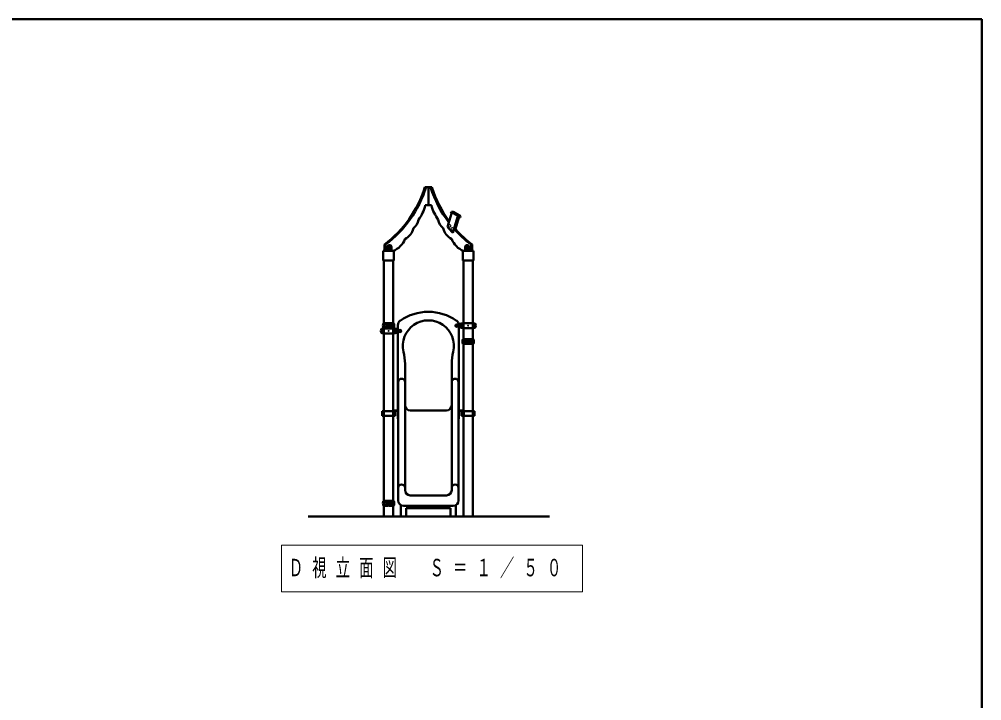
# Model space of a CAD drawing. Units: millimetres on the paper. Extents: x -365 to 0, y -594 to 257.
# Drawn here: x -181.6 to 0, y -168.5 to -40 of the extents above; entities that cross this region are included whole.
import ezdxf

# ---------------------------------------------------------------- set-up
doc = ezdxf.new("R2010")
doc.units = ezdxf.units.MM
doc.linetypes.add('USER1', pattern=[4.5, 2.5, -2])
doc.layers.add('LY_1', color=140, linetype='Continuous', lineweight=50)
doc.styles.add('ＭＳ ゴシック', font='')
doc.styles.get('ＭＳ ゴシック').set_extended_font_data('MS Gothic')

msp = doc.modelspace()

# ---------------------------------------------------------------- linework, layer by layer
at = {"layer": 'LY_1', "color": 7}
for p, q in [((0, -40), (-365, -40)), ((0, -297), (0, -40)), ((-81.542, -133.773), (-127.064, -133.773))]:
    msp.add_line(p, q, dxfattribs=at)
at = {"layer": 'LY_1'}
for p, q in [((-105.061, -71.683), (-104.402, -71.683)), ((-104.402, -75.083), (-104.402, -71.683)), ((-103.743, -71.683), (-104.402, -71.683)), ((-104.975, -75.083), (-104.402, -75.083)), ((-103.829, -75.083), (-104.402, -75.083)), ((-100.758, -79.137), (-100.005, -76.645)), ((-100.136, -76.566), (-100.053, -76.29)), ((-100.005, -76.645), (-100.136, -76.566)), ((-98.687, -77.113), (-100.053, -76.29)), ((-99.701, -76.29), (-100.053, -76.29)), ((-99.769, -80.294), (-98.873, -77.328)), ((-98.335, -77.113), (-99.701, -76.29)), ((-99.31, -79.528), (-98.664, -77.389)), ((-98.77, -77.389), (-98.873, -77.328)), ((-98.77, -77.389), (-98.687, -77.113)), ((-98.418, -77.389), (-98.77, -77.389)), ((-98.335, -77.113), (-98.687, -77.113)), ((-98.418, -77.389), (-98.335, -77.113)), ((-99.31, -79.528), (-99.537, -79.528)), ((-112.69, -83.683), (-112.69, -82.493)), ((-112.463, -83.683), (-112.463, -82.493)), ((-112.121, -83.683), (-112.121, -83.083)), ((-112.036, -83.683), (-112.036, -83.083)), ((-111.768, -82.583), (-111.683, -82.583)), ((-111.329, -83.683), (-111.329, -83.083)), ((-97.475, -83.683), (-97.475, -83.083)), ((-97.036, -82.583), (-97.121, -82.583)), ((-96.768, -83.683), (-96.768, -83.083)), ((-96.683, -83.683), (-96.683, -83.083)), ((-96.341, -83.683), (-96.341, -82.493)), ((-96.114, -83.683), (-96.114, -82.493)), ((-110.886, -83.683), (-112.919, -83.683)), ((-112.918, -85.483), (-112.918, -83.683)), ((-110.886, -85.483), (-110.886, -83.683)), ((-95.886, -83.683), (-97.919, -83.683)), ((-97.918, -85.483), (-97.918, -83.683)), ((-95.886, -85.483), (-95.886, -83.683)), ((-110.886, -85.483), (-112.918, -85.483)), ((-112.793, -133.773), (-112.793, -85.483)), ((-111.011, -133.773), (-111.011, -85.483)), ((-95.886, -85.483), (-97.918, -85.483)), ((-97.793, -133.773), (-97.793, -85.483)), ((-96.011, -133.773), (-96.011, -85.483)), ((-112.824, -97.323), (-111.972, -97.323)), ((-112.227, -97.587), (-112.267, -97.586)), ((-112.227, -97.959), (-112.267, -97.96)), ((-112.227, -97.773), (-112.227, -97.343)), ((-112.227, -97.773), (-112.227, -98.203)), ((-111.932, -97.363), (-111.932, -98.183)), ((-111.872, -97.363), (-111.872, -98.183)), ((-110.98, -97.323), (-111.832, -97.323)), ((-111.577, -97.773), (-111.577, -97.343)), ((-111.577, -97.587), (-111.537, -97.586)), ((-111.577, -97.773), (-111.577, -98.203)), ((-111.577, -97.959), (-111.537, -97.96)), ((-110.152, -115.373), (-110.152, -97.656)), ((-99.172, -97.727), (-99.092, -97.681)), ((-99.172, -97.727), (-99.172, -97.819)), ((-99.172, -97.819), (-99.092, -97.865)), ((-99.092, -97.681), (-99.012, -97.727)), ((-99.092, -97.865), (-99.012, -97.819)), ((-99.012, -97.727), (-99.012, -97.819)), ((-97.822, -97.323), (-98.686, -97.399)), ((-98.652, -115.373), (-98.652, -97.656)), ((-95.982, -97.323), (-97.822, -97.323)), ((-95.982, -97.323), (-95.666, -97.351)), ((-112.822, -98.323), (-113.137, -98.351)), ((-112.822, -99.223), (-113.137, -99.195)), ((-112.822, -98.223), (-111.972, -98.223)), ((-112.822, -98.323), (-110.981, -98.323)), ((-112.822, -99.223), (-110.981, -99.223)), ((-110.98, -98.223), (-111.832, -98.223)), ((-110.982, -98.323), (-110.152, -98.396)), ((-110.982, -99.223), (-110.152, -99.15)), ((-109.792, -98.727), (-109.712, -98.681)), ((-109.792, -98.727), (-109.792, -98.819)), ((-109.792, -98.819), (-109.712, -98.865)), ((-109.712, -98.681), (-109.632, -98.727)), ((-109.712, -98.865), (-109.632, -98.819)), ((-109.632, -98.727), (-109.632, -98.819)), ((-97.822, -98.223), (-98.652, -98.15)), ((-95.982, -98.223), (-97.822, -98.223)), ((-95.982, -98.223), (-95.666, -98.195)), ((-97.824, -100.323), (-96.972, -100.323)), ((-97.822, -101.223), (-96.972, -101.223)), ((-97.227, -100.587), (-97.267, -100.586)), ((-97.227, -100.959), (-97.267, -100.96)), ((-97.227, -100.773), (-97.227, -100.343)), ((-97.227, -100.773), (-97.227, -101.203)), ((-96.932, -100.363), (-96.932, -101.183)), ((-96.872, -100.363), (-96.872, -101.183)), ((-95.98, -100.323), (-96.832, -100.323)), ((-95.98, -101.223), (-96.832, -101.223)), ((-96.577, -100.773), (-96.577, -100.343)), ((-96.577, -100.587), (-96.537, -100.586)), ((-96.577, -100.773), (-96.577, -101.203)), ((-96.577, -100.959), (-96.537, -100.96)), ((-108.802, -112.773), (-108.802, -104.991)), ((-100.002, -112.773), (-100.002, -104.991)), ((-110.102, -108.423), (-110.102, -130.734)), ((-108.802, -128.773), (-108.802, -108.423)), ((-100.002, -128.773), (-100.002, -108.423)), ((-98.702, -108.423), (-98.702, -130.734)), ((-113.138, -113.893), (-113.138, -114.793)), ((-110.666, -113.893), (-113.138, -113.893)), ((-112.972, -113.893), (-112.972, -114.793)), ((-111.067, -113.893), (-111.067, -114.793)), ((-111.011, -113.773), (-110.152, -113.773)), ((-111.011, -113.819), (-110.152, -113.819)), ((-110.88, -113.893), (-110.88, -114.793)), ((-110.821, -113.893), (-110.821, -114.793)), ((-110.666, -113.893), (-110.666, -114.793)), ((-107.802, -113.773), (-101.002, -113.773)), ((-97.793, -113.773), (-98.652, -113.773)), ((-97.793, -113.819), (-98.652, -113.819)), ((-98.138, -113.893), (-98.138, -114.793)), ((-98.138, -113.893), (-95.666, -113.893)), ((-97.983, -113.893), (-97.983, -114.793)), ((-97.924, -113.893), (-97.924, -114.793)), ((-97.736, -113.893), (-97.736, -114.793)), ((-95.832, -113.893), (-95.832, -114.793)), ((-95.666, -113.893), (-95.666, -114.793)), ((-110.666, -114.793), (-113.138, -114.793)), ((-98.138, -114.793), (-95.666, -114.793)), ((-107.802, -129.773), (-101.002, -129.773)), ((-112.824, -130.823), (-111.972, -130.823)), ((-112.822, -131.723), (-111.972, -131.723)), ((-112.227, -131.087), (-112.267, -131.086)), ((-112.227, -131.459), (-112.267, -131.46)), ((-112.227, -131.273), (-112.227, -130.843)), ((-112.227, -131.273), (-112.227, -131.703)), ((-111.932, -130.863), (-111.932, -131.683)), ((-111.872, -130.863), (-111.872, -131.683)), ((-110.98, -130.823), (-111.832, -130.823)), ((-110.98, -131.723), (-111.832, -131.723)), ((-111.577, -131.273), (-111.577, -130.843)), ((-111.577, -131.087), (-111.537, -131.086)), ((-111.577, -131.273), (-111.577, -131.703)), ((-111.577, -131.459), (-111.537, -131.46)), ((-109.602, -131.6), (-109.602, -133.773)), ((-109.102, -131.734), (-99.702, -131.734)), ((-108.602, -132.173), (-100.202, -132.173)), ((-108.602, -132.173), (-108.602, -133.773)), ((-100.202, -132.173), (-100.202, -133.773)), ((-99.202, -131.6), (-99.202, -133.773))]:
    msp.add_line(p, q, dxfattribs=at)
at = {"layer": 'LY_1', "color": 7, "lineweight": 13}
for p, q in [((-97.867, -97.588), (-98.237, -97.588)), ((-98.237, -97.958), (-98.237, -97.588)), ((-97.867, -97.958), (-98.237, -97.958)), ((-95.937, -97.588), (-95.567, -97.588)), ((-95.937, -97.958), (-95.567, -97.958)), ((-95.567, -97.958), (-95.567, -97.588)), ((-112.867, -98.588), (-113.237, -98.588)), ((-113.237, -98.958), (-113.237, -98.588)), ((-112.867, -98.958), (-113.237, -98.958)), ((-110.937, -98.588), (-110.567, -98.588)), ((-110.937, -98.958), (-110.567, -98.958)), ((-110.567, -98.958), (-110.567, -98.588)), ((-132.133, -139.182), (-132.133, -147.982)), ((-75.333, -139.182), (-132.133, -139.182)), ((-75.333, -147.982), (-75.333, -139.182)), ((-132.133, -147.982), (-75.333, -147.982))]:
    msp.add_line(p, q, dxfattribs=at)
for points in [[(-100.357, -78.707), (-100.373, -78.708), (-100.388, -78.71), (-100.403, -78.715), (-100.418, -78.722), (-100.432, -78.73), (-100.446, -78.74), (-100.459, -78.752), (-100.471, -78.765), (-100.482, -78.78), (-100.493, -78.796), (-100.502, -78.813), (-100.51, -78.832), (-100.518, -78.851), (-100.524, -78.871), (-100.528, -78.892), (-100.531, -78.913), (-100.534, -78.935), (-100.534, -78.957), (-100.534, -78.978), (-100.531, -79), (-100.528, -79.021), (-100.524, -79.042), (-100.518, -79.062), (-100.51, -79.082), (-100.502, -79.1), (-100.493, -79.117), (-100.482, -79.133), (-100.471, -79.148), (-100.459, -79.161), (-100.446, -79.173), (-100.432, -79.183), (-100.418, -79.192), (-100.403, -79.198), (-100.388, -79.203), (-100.373, -79.206), (-100.357, -79.207), (-100.342, -79.206), (-100.327, -79.203), (-100.312, -79.198), (-100.297, -79.192), (-100.283, -79.183), (-100.269, -79.173), (-100.256, -79.161), (-100.244, -79.148), (-100.232, -79.133), (-100.222, -79.117), (-100.213, -79.1), (-100.204, -79.082), (-100.197, -79.062), (-100.191, -79.042), (-100.187, -79.021), (-100.183, -79), (-100.181, -78.978), (-100.181, -78.957), (-100.181, -78.935), (-100.183, -78.913), (-100.187, -78.892), (-100.191, -78.871), (-100.197, -78.851), (-100.204, -78.832), (-100.213, -78.813), (-100.222, -78.796), (-100.232, -78.78), (-100.244, -78.765), (-100.256, -78.752), (-100.269, -78.74), (-100.283, -78.73), (-100.297, -78.722), (-100.312, -78.715), (-100.327, -78.71), (-100.342, -78.708)], [(-99.911, -79.264), (-99.926, -79.265), (-99.941, -79.268), (-99.956, -79.273), (-99.971, -79.279), (-99.985, -79.287), (-99.999, -79.298), (-100.012, -79.309), (-100.024, -79.323), (-100.036, -79.337), (-100.046, -79.353), (-100.055, -79.371), (-100.064, -79.389), (-100.071, -79.408), (-100.077, -79.429), (-100.081, -79.449), (-100.085, -79.471), (-100.087, -79.492), (-100.087, -79.514), (-100.087, -79.536), (-100.085, -79.557), (-100.081, -79.579), (-100.077, -79.6), (-100.071, -79.62), (-100.064, -79.639), (-100.055, -79.657), (-100.046, -79.675), (-100.036, -79.691), (-100.024, -79.706), (-100.012, -79.719), (-99.999, -79.731), (-99.985, -79.741), (-99.971, -79.749), (-99.956, -79.756), (-99.941, -79.76), (-99.926, -79.763), (-99.911, -79.764), (-99.895, -79.763), (-99.88, -79.76), (-99.865, -79.756), (-99.85, -79.749), (-99.836, -79.741), (-99.822, -79.731), (-99.809, -79.719), (-99.797, -79.706), (-99.786, -79.691), (-99.775, -79.675), (-99.766, -79.657), (-99.757, -79.639), (-99.75, -79.62), (-99.744, -79.6), (-99.74, -79.579), (-99.736, -79.557), (-99.734, -79.536), (-99.734, -79.514), (-99.734, -79.492), (-99.736, -79.471), (-99.74, -79.449), (-99.744, -79.429), (-99.75, -79.408), (-99.757, -79.389), (-99.766, -79.371), (-99.775, -79.353), (-99.786, -79.337), (-99.797, -79.323), (-99.809, -79.309), (-99.822, -79.298), (-99.836, -79.287), (-99.85, -79.279), (-99.865, -79.273), (-99.88, -79.268), (-99.895, -79.265)]]:
    msp.add_lwpolyline(points, close=True, dxfattribs=at)
at = {"layer": 'LY_1'}
for points in [[(-111.768, -82.583), (-111.823, -82.589), (-111.877, -82.607), (-111.928, -82.637), (-111.976, -82.678), (-112.018, -82.729), (-112.054, -82.789), (-112.083, -82.856), (-112.104, -82.928), (-112.117, -83.005), (-112.121, -83.083)], [(-111.329, -83.083), (-111.332, -83.018), (-111.341, -82.954), (-111.356, -82.892), (-111.377, -82.833), (-111.402, -82.779), (-111.433, -82.729), (-111.468, -82.686), (-111.506, -82.65), (-111.548, -82.621), (-111.591, -82.6), (-111.637, -82.587), (-111.683, -82.583), (-111.729, -82.587), (-111.774, -82.6), (-111.818, -82.621), (-111.86, -82.65), (-111.898, -82.686), (-111.933, -82.729), (-111.963, -82.779), (-111.989, -82.833), (-112.009, -82.892), (-112.024, -82.954), (-112.033, -83.018), (-112.036, -83.083)], [(-97.475, -83.083), (-97.472, -83.018), (-97.463, -82.954), (-97.448, -82.892), (-97.427, -82.833), (-97.402, -82.779), (-97.371, -82.729), (-97.336, -82.686), (-97.298, -82.65), (-97.257, -82.621), (-97.213, -82.6), (-97.167, -82.587), (-97.121, -82.583), (-97.075, -82.587), (-97.03, -82.6), (-96.986, -82.621), (-96.944, -82.65), (-96.906, -82.686), (-96.871, -82.729), (-96.841, -82.779), (-96.815, -82.833), (-96.795, -82.892), (-96.78, -82.954), (-96.771, -83.018), (-96.768, -83.083)], [(-97.036, -82.583), (-96.995, -82.586), (-96.954, -82.597), (-96.914, -82.614), (-96.876, -82.637), (-96.84, -82.667), (-96.807, -82.703), (-96.777, -82.744), (-96.75, -82.789), (-96.728, -82.839), (-96.71, -82.892), (-96.696, -82.947), (-96.687, -83.005), (-96.684, -83.044), (-96.683, -83.083)]]:
    msp.add_lwpolyline(points, dxfattribs=at)
for points in [[(-111.683, -82.883), (-111.695, -82.884), (-111.707, -82.886), (-111.719, -82.89), (-111.731, -82.895), (-111.743, -82.902), (-111.754, -82.91), (-111.764, -82.919), (-111.774, -82.93), (-111.783, -82.942), (-111.791, -82.954), (-111.799, -82.968), (-111.805, -82.983), (-111.811, -82.998), (-111.816, -83.015), (-111.819, -83.031), (-111.822, -83.048), (-111.824, -83.066), (-111.824, -83.083), (-111.824, -83.1), (-111.822, -83.118), (-111.819, -83.135), (-111.816, -83.151), (-111.811, -83.167), (-111.805, -83.183), (-111.799, -83.198), (-111.791, -83.212), (-111.783, -83.224), (-111.774, -83.236), (-111.764, -83.247), (-111.754, -83.256), (-111.743, -83.264), (-111.731, -83.271), (-111.719, -83.276), (-111.707, -83.28), (-111.695, -83.282), (-111.683, -83.283), (-111.671, -83.282), (-111.658, -83.28), (-111.646, -83.276), (-111.634, -83.271), (-111.623, -83.264), (-111.612, -83.256), (-111.602, -83.247), (-111.592, -83.236), (-111.583, -83.224), (-111.575, -83.212), (-111.567, -83.198), (-111.56, -83.183), (-111.555, -83.167), (-111.55, -83.151), (-111.546, -83.135), (-111.544, -83.118), (-111.542, -83.1), (-111.541, -83.083), (-111.542, -83.066), (-111.544, -83.048), (-111.546, -83.031), (-111.55, -83.015), (-111.555, -82.998), (-111.56, -82.983), (-111.567, -82.968), (-111.575, -82.954), (-111.583, -82.942), (-111.592, -82.93), (-111.602, -82.919), (-111.612, -82.91), (-111.623, -82.902), (-111.634, -82.895), (-111.646, -82.89), (-111.658, -82.886), (-111.671, -82.884)], [(-111.683, -82.883), (-111.695, -82.884), (-111.707, -82.886), (-111.719, -82.89), (-111.731, -82.895), (-111.743, -82.902), (-111.754, -82.91), (-111.764, -82.919), (-111.774, -82.93), (-111.783, -82.942), (-111.791, -82.954), (-111.799, -82.968), (-111.805, -82.983), (-111.811, -82.998), (-111.816, -83.015), (-111.819, -83.031), (-111.822, -83.048), (-111.824, -83.066), (-111.824, -83.083), (-111.824, -83.1), (-111.822, -83.118), (-111.819, -83.135), (-111.816, -83.151), (-111.811, -83.167), (-111.805, -83.183), (-111.799, -83.198), (-111.791, -83.212), (-111.783, -83.224), (-111.774, -83.236), (-111.764, -83.247), (-111.754, -83.256), (-111.743, -83.264), (-111.731, -83.271), (-111.719, -83.276), (-111.707, -83.28), (-111.695, -83.282), (-111.683, -83.283), (-111.671, -83.282), (-111.658, -83.28), (-111.646, -83.276), (-111.634, -83.271), (-111.623, -83.264), (-111.612, -83.256), (-111.602, -83.247), (-111.592, -83.236), (-111.583, -83.224), (-111.575, -83.212), (-111.567, -83.198), (-111.56, -83.183), (-111.555, -83.167), (-111.55, -83.151), (-111.546, -83.135), (-111.544, -83.118), (-111.542, -83.1), (-111.541, -83.083), (-111.542, -83.066), (-111.544, -83.048), (-111.546, -83.031), (-111.55, -83.015), (-111.555, -82.998), (-111.56, -82.983), (-111.567, -82.968), (-111.575, -82.954), (-111.583, -82.942), (-111.592, -82.93), (-111.602, -82.919), (-111.612, -82.91), (-111.623, -82.902), (-111.634, -82.895), (-111.646, -82.89), (-111.658, -82.886), (-111.671, -82.884)], [(-97.121, -82.883), (-97.134, -82.884), (-97.146, -82.886), (-97.158, -82.89), (-97.17, -82.895), (-97.181, -82.902), (-97.192, -82.91), (-97.202, -82.919), (-97.212, -82.93), (-97.221, -82.942), (-97.23, -82.954), (-97.237, -82.968), (-97.244, -82.983), (-97.249, -82.998), (-97.254, -83.015), (-97.258, -83.031), (-97.261, -83.048), (-97.262, -83.066), (-97.263, -83.083), (-97.262, -83.1), (-97.261, -83.118), (-97.258, -83.135), (-97.254, -83.151), (-97.249, -83.167), (-97.244, -83.183), (-97.237, -83.198), (-97.23, -83.212), (-97.221, -83.224), (-97.212, -83.236), (-97.202, -83.247), (-97.192, -83.256), (-97.181, -83.264), (-97.17, -83.271), (-97.158, -83.276), (-97.146, -83.28), (-97.134, -83.282), (-97.121, -83.283), (-97.109, -83.282), (-97.097, -83.28), (-97.085, -83.276), (-97.073, -83.271), (-97.061, -83.264), (-97.051, -83.256), (-97.04, -83.247), (-97.03, -83.236), (-97.021, -83.224), (-97.013, -83.212), (-97.005, -83.198), (-96.999, -83.183), (-96.993, -83.167), (-96.988, -83.151), (-96.985, -83.135), (-96.982, -83.118), (-96.98, -83.1), (-96.98, -83.083), (-96.98, -83.066), (-96.982, -83.048), (-96.985, -83.031), (-96.988, -83.015), (-96.993, -82.998), (-96.999, -82.983), (-97.005, -82.968), (-97.013, -82.954), (-97.021, -82.942), (-97.03, -82.93), (-97.04, -82.919), (-97.051, -82.91), (-97.061, -82.902), (-97.073, -82.895), (-97.085, -82.89), (-97.097, -82.886), (-97.109, -82.884)]]:
    msp.add_lwpolyline(points, close=True, dxfattribs=at)
at = {"layer": 'LY_1', "color": 7, "lineweight": 13}
for centre, radius in [((-99.092, -97.773), 0.24), ((-99.092, -97.773), 0.11), ((-98.052, -97.773), 0.185), ((-98.052, -97.773), 0.1), ((-96.902, -97.773), 0.1), ((-95.752, -97.773), 0.185), ((-95.752, -97.773), 0.1), ((-113.052, -98.773), 0.185), ((-113.052, -98.773), 0.1), ((-111.902, -98.773), 0.1), ((-110.752, -98.773), 0.185), ((-110.752, -98.773), 0.1), ((-109.712, -98.773), 0.24), ((-109.712, -98.773), 0.11)]:
    msp.add_circle(centre, radius, dxfattribs=at)
at = {"layer": 'LY_1'}
for centre in [(-99.092, -97.773), (-109.712, -98.773)]:
    msp.add_circle(centre, 0.21, dxfattribs=at)
at = {"layer": 'LY_1', "color": 7, "linetype": 'USER1', "lineweight": 13}
for centre in [(-99.092, -97.773), (-109.712, -98.773)]:
    msp.add_circle(centre, 0.125, dxfattribs=at)
at = {"layer": 'LY_1'}
for centre, radius, start, end in [((-125.835, -65.118), 21.787, 307.10833, 342.46195), ((-125.608, -65.118), 21.787, 307.10833, 342.46195), ((-83.196, -65.118), 21.787, 197.53805, 217.35039), ((-82.969, -65.118), 21.787, 197.53805, 216.64135), ((-112.719, -73.082), 7.999, 323.79379, 345.51227), ((-96.085, -73.082), 7.999, 194.48773, 216.20621), ((-108.621, -77.501), 2.376, 306.21633, 352.61079), ((-100.183, -77.501), 2.376, 187.38921, 233.78367), ((-110.04, -78.828), 2.884, 295.24241, 348.19668), ((-98.764, -78.828), 2.884, 191.80332, 244.75759), ((-83.196, -65.118), 22.471, 218.60105, 222.48228), ((-83.196, -65.118), 21.787, 221.40718, 232.89167), ((-82.969, -65.118), 21.787, 221.40718, 232.89167), ((-112.421, -80.077), 3.857, 290.82289, 339.37534), ((-96.384, -80.077), 3.857, 200.62466, 249.17711), ((-104.402, -104.519), 9.346, 55.31079, 124.68922), ((-111.85, -97.773), 1.122, 159.19706, 200.80294), ((-112.824, -97.403), 0.08, 90, 159.19706), ((-112.273, -97.773), 0.187, 88, 272), ((-112.207, -97.343), 0.02, 90, 180), ((-111.972, -97.363), 0.04, 0, 90), ((-111.832, -97.363), 0.04, 90, 180), ((-111.597, -97.343), 0.02, 0, 90), ((-111.53, -97.773), 0.187, 268, 92), ((-110.98, -97.403), 0.08, 20.80294, 90), ((-111.954, -97.773), 1.122, 339.19706, 20.80294), ((-109.152, -97.656), 1, 123.36701, 180), ((-104.402, -101.573), 4.8, 346.64882, 193.35118), ((-99.652, -97.656), 1, 0, 56.63299), ((-97.352, -97.773), 1, 163.80375, 196.19625), ((-98.12, -97.55), 0.2, 95, 163.80375), ((-98.12, -97.996), 0.2, 196.19625, 265), ((-95.684, -97.55), 0.2, 16.19625, 85), ((-95.684, -97.996), 0.2, 275, 343.80375), ((-96.452, -97.773), 1, 343.80375, 16.19625), ((-112.352, -98.773), 1, 163.80375, 196.19625), ((-113.12, -98.55), 0.2, 95, 163.80375), ((-113.12, -98.996), 0.2, 196.19625, 265), ((-112.824, -98.143), 0.08, 200.80294, 270), ((-112.207, -98.203), 0.02, 180, 270), ((-111.972, -98.183), 0.04, 270, 0), ((-111.832, -98.183), 0.04, 180, 270), ((-111.597, -98.203), 0.02, 270, 0), ((-110.98, -98.143), 0.08, 270, 339.19706), ((-110.684, -98.55), 0.2, 16.19625, 85), ((-110.684, -98.996), 0.2, 275, 343.80375), ((-111.452, -98.773), 1, 343.80375, 16.19625), ((-96.85, -100.773), 1.122, 159.19706, 200.80294), ((-97.824, -100.403), 0.08, 90, 159.19706), ((-97.824, -101.143), 0.08, 200.80294, 270), ((-97.273, -100.773), 0.187, 88, 272), ((-97.207, -100.343), 0.02, 90, 180), ((-97.207, -101.203), 0.02, 180, 270), ((-96.972, -100.363), 0.04, 0, 90), ((-96.972, -101.183), 0.04, 270, 0), ((-96.832, -100.363), 0.04, 90, 180), ((-96.832, -101.183), 0.04, 180, 270), ((-96.597, -100.343), 0.02, 0, 90), ((-96.597, -101.203), 0.02, 270, 0), ((-96.53, -100.773), 0.187, 268, 92), ((-95.98, -100.403), 0.08, 20.80294, 90), ((-95.98, -101.143), 0.08, 270, 339.19706), ((-96.954, -100.773), 1.122, 339.19706, 20.80294), ((-118.802, -104.991), 10, 0, 13.35118), ((-90.002, -104.991), 10, 166.64882, 180), ((-109.452, -108.423), 0.65, 0, 180), ((-99.352, -108.423), 0.65, 0, 180), ((-107.802, -112.773), 1, 180, 270), ((-101.002, -112.773), 1, 270, 0), ((-109.452, -128.384), 0.65, 0, 180), ((-107.802, -128.773), 1, 180, 270), ((-101.002, -128.773), 1, 270, 0), ((-99.352, -128.384), 0.65, 0, 180), ((-109.102, -130.734), 1, 180, 270), ((-99.702, -130.734), 1, 270, 0), ((-111.85, -131.273), 1.122, 159.19706, 200.80294), ((-112.824, -130.903), 0.08, 90, 159.19706), ((-112.824, -131.643), 0.08, 200.80294, 270), ((-112.273, -131.273), 0.187, 88, 272), ((-112.207, -130.843), 0.02, 90, 180), ((-112.207, -131.703), 0.02, 180, 270), ((-111.972, -130.863), 0.04, 0, 90), ((-111.972, -131.683), 0.04, 270, 0), ((-111.832, -130.863), 0.04, 90, 180), ((-111.832, -131.683), 0.04, 180, 270), ((-111.597, -130.843), 0.02, 0, 90), ((-111.597, -131.703), 0.02, 270, 0), ((-111.53, -131.273), 0.187, 268, 92), ((-110.98, -130.903), 0.08, 20.80294, 90), ((-110.98, -131.643), 0.08, 270, 339.19706), ((-111.954, -131.273), 1.122, 339.19706, 20.80294)]:
    msp.add_arc(centre, radius, start, end, dxfattribs=at)
at = {"layer": 'LY_1', "color": 7, "lineweight": 13}
for centre, start, end in [((-100.427, -97.773), 355.87048, 4.12952), ((-93.376, -97.773), 175.87048, 184.12952), ((-115.427, -98.773), 355.87048, 4.12952), ((-108.376, -98.773), 175.87048, 184.12952)]:
    msp.add_arc(centre, 2.567, start, end, dxfattribs=at)

# ---------------------------------------------------------------- texts
at = {"layer": 'LY_1', "color": 7, "insert": (-130.733, -143.582), "char_height": 3.299, "attachment_point": 4, "style": 'ＭＳ ゴシック'}
msp.add_mtext('\\T1.64;\\W0.6;Ｄ視立面図\u3000Ｓ＝１／５０', dxfattribs=at)

doc.saveas('drawing.dxf')
